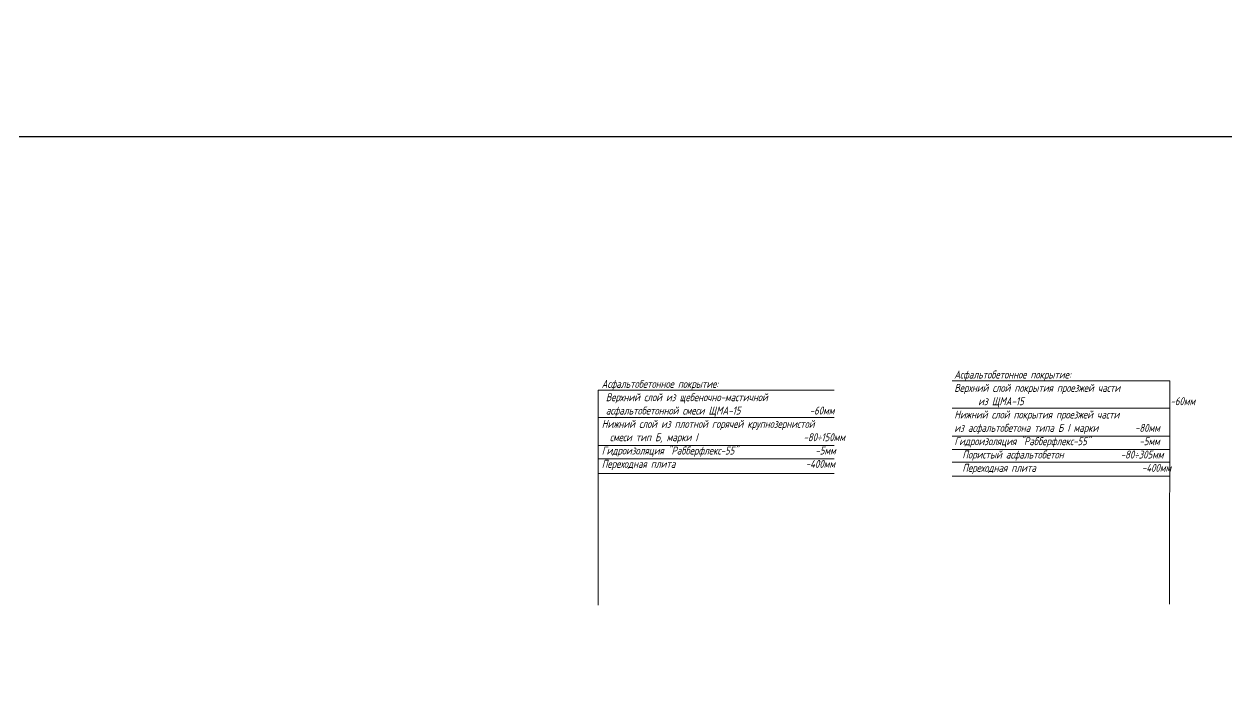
# Model space of a CAD drawing. Header units: millimetres. Extents: x 6546658 to 12951752, y -1354198 to 1102852.
# Drawn here: x 11628214 to 11656401, y 12942 to 28627 of the extents above; entities that cross this region are included whole.
import ezdxf
from ezdxf import colors
from ezdxf.entities.mleader import LeaderData, LeaderLine
from ezdxf.math import Vec2, Vec3

# ---------------------------------------------------------------- set-up
doc = ezdxf.new("R2010")
doc.units = ezdxf.units.MM
for name, color, linetype, lineweight in [('ИС_TXT', 4, 'Continuous', 18), ('ИС_Выноски', 3, 'Continuous', 18), ('ИС_Тон', 3, 'Continuous', 18)]:
    doc.layers.add(name, color=color, linetype=linetype, lineweight=lineweight)
doc.styles.add('0', font='isocpeur.ttf', dxfattribs={"width": 0.8, "oblique": 15})
doc.styles.add('ISOCPEUR', font='isocpeur.ttf', dxfattribs={"width": 0.8, "oblique": 15})

# ---------------------------------------------------------------- blocks, each defined once
blk = doc.blocks.new('_None')

msp = doc.modelspace()

# ---------------------------------------------------------------- linework, layer by layer
at = {"color": 1}
msp.add_lwpolyline([(11563509.7, 25987.1), (11678672.8, 25987.1), (11678672.8, -70893.3), (11563509.7, -70893.3)], close=True, dxfattribs=at)
at = {"layer": 'ИС_Тон'}
for p, q in [((11641669.4, 20039.7, 0), (11647194.5, 20039.7, 0)), ((11641669.9, 20039.7, 0), (11641669.9, 15001.7, 0)), ((11655059.1, 20258.8, 0), (11649963.7, 20258.8, 0)), ((11655059.1, 20258.8, 0), (11655055.8, 15024.2, 0)), ((11655059.1, 19618.9, 0), (11649963.7, 19618.9, 0)), ((11641669.4, 19399.8, 0), (11647194.5, 19399.8, 0)), ((11655059.1, 18966, 0), (11649963.7, 18966, 0)), ((11641669.4, 18746.9, 0), (11647194.5, 18746.9, 0)), ((11655059.1, 18652.7, 0), (11649963.7, 18652.7, 0)), ((11641669.4, 18433.6, 0), (11647194.5, 18433.6, 0)), ((11655059.1, 18351, 0), (11649963.7, 18351, 0)), ((11641669.4, 18084.9, 0), (11647194.5, 18084.9, 0)), ((11655059.1, 18026.5, 0), (11649963.7, 18026.5, 0))]:
    msp.add_line(p, q, dxfattribs=at)

# ---------------------------------------------------------------- texts
at = {"layer": 'ИС_TXT', "char_height": 187.5, "width": 60443.111, "attachment_point": 3, "style": '0'}
for s, insert in [('\\pxl1,ql;{\\C4; Асфальтобетонное покрытие:         \\P\\pi-1;   Верхний слой покрытия проезжей части\\P^I из ЩМА-15\\C1;                  \\C4;                  -60мм\\P\\pi0,l0,t1,6,9;   Нижний слой покрытия проезжей части\\P   из асфальтобетона типа Б I марки\\C1;        \\C4; -80мм   \\P\\pi-1,l1,tz;   Гидроизоляция "Рабберфлекс-55" \\C1;       \\C4;    -5мм\\P\\pi0,l0;   Пористый асфальтобетон \\C1;       \\C4;      -80}÷{\\C4;305мм\\P   Переходная плита \\C1;                       }  -400мм', (11710169, 20501.9, 0)), ('\\pxl1,ql;{\\C4; Асфальтобетонное покрытие:         \\P\\pi-1;    Верхний слой из щебеночно-мастичной \\P    асфальтобетонной смеси ЩМА-15                 -60мм\\P\\pi0,l0,t1,6,9;   Нижний слой из плотной горячей крупнозернистой \\P   смеси тип Б, марки I                          -80}÷{\\C4;150мм   \\P\\pi-1,l1,tz;   Гидроизоляция "Рабберфлекс-55"                   -5мм\\P\\pi0,l0;   Переходная плита                                -400мм}', (11701908.1, 20282.8, 0))]:
    msp.add_mtext(s, dxfattribs=dict(at, insert=insert))

# ---------------------------------------------------------------- leaders
at = {"layer": 'ИС_Выноски'}
ml = msp.add_multileader_mtext('Standard', dxfattribs=at)
ml.set_content('Ось опоры ОП4 \\PПК 70+71,19', color=256, style='ISOCPEUR')
ml.set_leader_properties(color=256, linetype='ByLayer')
ml.set_arrow_properties(name='NONE')
ml.build(insert=Vec2(0, 0))
ml.multileader.update_dxf_attribs({"text_left_attachment_type": 6, "text_right_attachment_type": 6, "dogleg_length": 0.36, "arrow_head_size": 600, "scale": 200})
ctx = ml.context
ctx.base_point, ctx.scale, ctx.char_height, ctx.arrow_head_size, ctx.landing_gap_size, ctx.plane_origin, ctx.plane_x_axis, ctx.plane_y_axis = Vec3(11632662, -130921.6), 200, 1200, 600, 125, Vec3(11639657.7, -112469.6), Vec3(0, 1), Vec3(-1, 0)
ctx.left_attachment, ctx.right_attachment, ctx.text_align_type = 6, 6, 1
notes = []
notes.append((ctx, [(1, (1, 1, 0), (11632662, -121131.4), (0, -1), 161, [(1, [(11632662, -119305.4)], 0, [])])]))
ctx.mtext.insert, ctx.mtext.text_direction, ctx.mtext.rotation, ctx.mtext.width, ctx.mtext.alignment, ctx.mtext.flow_direction = Vec3(11631222, -126107), Vec3(0, 1), 1.5707963, 10889.447, 2, 5
for ctx, leaders in notes:
    for number, flags, end, landing, length, lines in leaders:
        leader = LeaderData()
        leader.index, (leader.has_last_leader_line, leader.has_dogleg_vector, leader.attachment_direction) = number, flags
        leader.last_leader_point, leader.dogleg_vector, leader.dogleg_length = Vec3(end), Vec3(landing), length
        for number, points, colour, breaks in lines:
            line = LeaderLine()
            line.index, line.vertices, line.color, line.breaks = number, Vec3.list(points), colors.encode_raw_color(colour), breaks
            leader.lines.append(line)
        ctx.leaders.append(leader)

doc.saveas('drawing.dxf')
